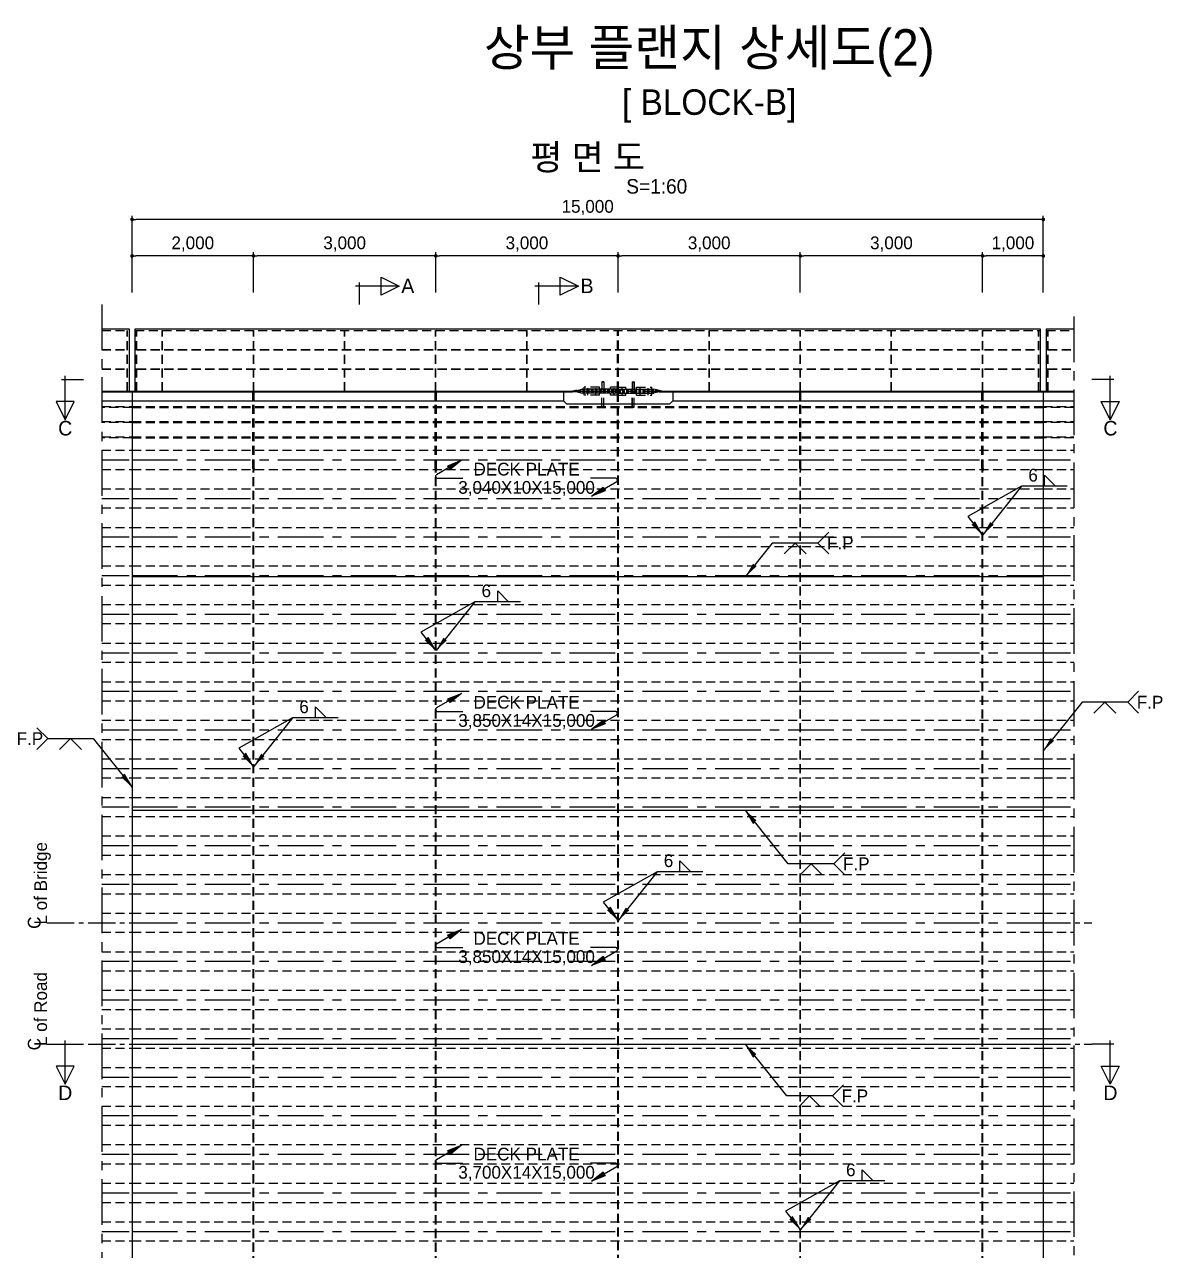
# Model space of a CAD drawing. Extents: x 2878 to 48040, y 1884 to 33858.
# Drawn here: x 13960 to 32691, y 13156 to 33335 of the extents above; entities that cross this region are included whole.
import ezdxf
from ezdxf.enums import TextEntityAlignment as Align

# ---------------------------------------------------------------- set-up
doc = ezdxf.new("R2010")
doc.units = 0
doc.header["$LTSCALE"] = 600
for name, pattern in [('CENTER', [2, 1.25, -0.25, 0.25, -0.25]), ('CENTER2', [1.125, 0.75, -0.125, 0.125, -0.125]), ('HIDDEN', [0.375, 0.25, -0.125])]:
    doc.linetypes.add(name, pattern=pattern)
for name, color, linetype in [('3', 3, 'Continuous'), ('6', 6, 'Continuous'), ('_BAR_MARK_LNE', 1, 'Continuous'), ('center', 1, 'CENTER'), ('CS-CNTL', 1, 'CENTER'), ('CS-DIML', 1, 'Continuous'), ('CS-LEAL', 1, 'Continuous'), ('CS-PLAT-MAJR', 4, 'Continuous'), ('CS-STEL-MAJR', 3, 'Continuous'), ('CS-STEL-MINR', 8, 'HIDDEN'), ('CS-TEXT', 7, 'Continuous'), ('CS-TEXT2', 6, 'Continuous'), ('CS-TEXT3', 2, 'Continuous'), ('CS-TEXT4', 7, 'Continuous'), ('DIML', 1, 'Continuous'), ('STEEL', 3, 'Continuous'), ('STEEL-M', 3, 'Continuous'), ('TXT1', 7, 'Continuous')]:
    doc.layers.add(name, color=color, linetype=linetype)
doc.styles.add('HY견고딕', font='HYGTRE.TTF')
doc.styles.add('휴먼고딕', font='HMKMG.TTF')
doc.dimstyles.new('일반도면_0001', dxfattribs={"dimtxt": 3.5, "dimasz": 1, "dimexe": 1, "dimexo": 5, "dimgap": 1.25, "dimtad": 1, "dimdec": 0, "dimzin": 0, "dimdsep": 46, "dimlunit": 6, "dimtxsty": '휴먼고딕', "dimblk": 'DOT', "dimcen": 0, "dimclrd": 1, "dimclre": 1, "dimclrt": 7, "dimadec": 0, "dimazin": 0, "dimtfac": 1, "dimtdec": 0, "dimtix": 1, "dimtmove": 2, "dimatfit": 3, "dimldrblk": 'NONE', "dimfxl": 1, "dimfrac": 2, "dimtolj": 1, "dimtzin": 0, "dimarcsym": 0})

# ---------------------------------------------------------------- blocks, each defined once
blk = doc.blocks.new('U-RIB(PLAN)')
at = {"layer": 'CS-CNTL'}
blk.add_line((0, 0), (15000, 0), dxfattribs=at)
at = {"layer": 'CS-STEL-MINR'}
for p, q in [((0, 157.5), (15000, 157.5)), ((0, 157.5), (0, -157.5)), ((15000, 157.5), (15000, -157.5)), ((0, -157.5), (15000, -157.5))]:
    blk.add_line(p, q, dxfattribs=at)
blk = doc.blocks.new('Diaphragm1(plan)')
at = {"layer": 'CS-STEL-MINR'}
for p, q in [((-10, 0), (10, 0)), ((-10, -1265), (-10, 0)), ((10, -1265), (10, 0)), ((-10, -1265), (-5, -1300)), ((-5, -16180), (-5, -1300)), ((-5, -1300), (5, -1300)), ((10, -1265), (5, -1300)), ((5, -16180), (5, -1300)), ((-10, -16215), (-5, -16180)), ((-10, -16215), (-10, -17480)), ((-5, -16180), (5, -16180)), ((10, -16215), (5, -16180)), ((10, -16215), (10, -17480)), ((-10, -17480), (10, -17480))]:
    blk.add_line(p, q, dxfattribs=at)
blk = doc.blocks.new('행어')
at = {"color": 1, "linetype": 'HIDDEN', "ltscale": 0.3}
for p, q in [((0, 10), (-675, 10)), ((-496, -65), (-496, 65)), ((-364, -65), (-364, 65)), ((-66, -65), (-66, 65)), ((0, 10), (675, 10)), ((66, -65), (66, 65)), ((364, -65), (364, 65)), ((496, -65), (496, 65)), ((0, -10), (-675, -10)), ((0, -10), (675, -10))]:
    blk.add_line(p, q, dxfattribs=at)
at = {"color": 3}
for p, q in [((-267, 152), (-267, 35)), ((-233, 152), (-267, 152)), ((-265, 150), (-265, 35)), ((-235, 150), (-265, 150)), ((-235, 150), (-235, 35)), ((-233, 152), (-233, 35)), ((233, 152), (233, 35)), ((233, 152), (267, 152)), ((235, 150), (235, 35)), ((235, 150), (265, 150)), ((265, 150), (265, 35)), ((267, 152), (267, 35)), ((-267, -262), (-267, -35)), ((-265, -260), (-265, -35)), ((-235, -260), (-235, -35)), ((-233, -262), (-233, -35)), ((233, -262), (233, -35)), ((235, -260), (235, -35)), ((265, -260), (265, -35)), ((267, -262), (267, -35)), ((-233, -262), (-267, -262)), ((-235, -260), (-265, -260)), ((233, -262), (267, -262)), ((235, -260), (265, -260))]:
    blk.add_line(p, q, dxfattribs=at)
at = {"layer": '3'}
for p, q in [((675, 10), (700, 10)), ((-750, 0), (-750, -10)), ((-675, -10), (-750, -10)), ((675, -10), (750, -10)), ((750, 0), (750, -10))]:
    blk.add_line(p, q, dxfattribs=at)
at = {"layer": '6', "color": 1, "linetype": 'HIDDEN', "ltscale": 0.05}
for p, q in [((-267, 20), (-277, 10)), ((-267, 35), (-267, 20)), ((-265, 35), (-265, 10)), ((-265, 35), (-265, 10)), ((-235, 35), (-235, 10)), ((-235, 35), (-235, 10)), ((-233, 20), (-233, 35)), ((-233, 20), (-223, 10)), ((233, 20), (223, 10)), ((233, 35), (233, 20)), ((235, 35), (235, 10)), ((235, 35), (235, 10)), ((265, 35), (265, 10)), ((265, 35), (265, 10)), ((267, 20), (267, 35)), ((267, 20), (277, 10)), ((-267, -20), (-277, -10)), ((-267, -35), (-267, -20)), ((-265, -35), (-265, -10)), ((-235, -35), (-235, -10)), ((-233, -20), (-223, -10)), ((-233, -20), (-233, -35)), ((233, -20), (223, -10)), ((233, -35), (233, -20)), ((235, -35), (235, -10)), ((265, -35), (265, -10)), ((267, -20), (277, -10)), ((267, -20), (267, -35))]:
    blk.add_line(p, q, dxfattribs=at)
at = {"layer": 'center', "color": 1, "linetype": 'CENTER'}
blk.add_line((-750, 0), (750, 0), dxfattribs=at)
at = {"layer": 'STEEL', "color": 3}
for p, q in [((-675, 10), (-589, 35)), ((0, 35), (-589, 35)), ((-576, 35), (-576, -35)), ((-304, 35), (-304, 65)), ((0, 35), (589, 35)), ((304, 35), (304, 65)), ((576, 35), (576, -35)), ((675, 10), (589, 35)), ((-675, -10), (-589, -35)), ((0, -35), (-589, -35)), ((0, -35), (589, -35)), ((675, -10), (589, -35))]:
    blk.add_line(p, q, dxfattribs=at)
at = {"layer": 'STEEL', "color": 3, "linetype": 'HIDDEN'}
for p, q in [((-556, 35), (-556, 65)), ((-304, 65), (-556, 65)), ((-126, 35), (-126, 65)), ((0, 65), (-126, 65)), ((0, 65), (126, 65)), ((126, 35), (126, 65)), ((304, 65), (556, 65)), ((556, 35), (556, 65)), ((-556, -65), (-556, -35)), ((-304, -65), (-556, -65)), ((-304, -65), (-304, -35)), ((-126, -65), (-126, -35)), ((0, -65), (-126, -65)), ((0, -65), (126, -65)), ((126, -65), (126, -35)), ((304, -65), (304, -35)), ((304, -65), (556, -65)), ((556, -65), (556, -35))]:
    blk.add_line(p, q, dxfattribs=at)
at = {"layer": 'STEEL-M', "color": 3}
for p, q in [((-700, 10), (-750, 0)), ((700, 10), (750, 0))]:
    blk.add_line(p, q, dxfattribs=at)
at = {"layer": 'STEEL-M'}
for p, q in [((-675, 10), (-700, 10)), ((-675, 10), (-675, -10)), ((675, 10), (675, -10))]:
    blk.add_line(p, q, dxfattribs=at)
blk = doc.blocks.new('plan-upperB')
at = {"layer": '6', "color": 1}
for p, q in [((7100, 10740), (7100, 10590)), ((8900, 10740), (8900, 10590)), ((0, 10590), (7100, 10590)), ((7100, 10590), (7150, 10540)), ((7150, 10540), (8850, 10540)), ((8900, 10590), (8850, 10540)), ((8900, 10590), (15000, 10590)), ((0, -6590), (7100, -6590)), ((7100, -6590), (7150, -6540)), ((7100, -6740), (7100, -6590)), ((7150, -6540), (8850, -6540)), ((8900, -6590), (8850, -6540)), ((8900, -6590), (15000, -6590)), ((8900, -6740), (8900, -6590))]:
    blk.add_line(p, q, dxfattribs=at)
at = {"layer": 'CS-CNTL'}
blk.add_line((0, 0), (15000, 0), dxfattribs=at)
at = {"layer": 'CS-PLAT-MAJR'}
for p, q in [((50, 11775), (14950, 11775)), ((50, 10750), (50, 11775)), ((14950, 11775), (14950, 10750)), ((0, 10750), (0, -6750)), ((0, 10750), (7250, 10750)), ((0, 10740), (7250, 10740)), ((8750, 10750), (15000, 10750)), ((8750, 10740), (15000, 10740)), ((15000, 10750), (15000, -6750)), ((0, -6740), (7250, -6740)), ((0, -6750), (7250, -6750)), ((50, -7774, 0), (50, -6750, 0)), ((8750, -6740), (15000, -6740)), ((8750, -6750), (15000, -6750)), ((14950, -6750), (14950, -7774)), ((50, -7774), (14950, -7774))]:
    blk.add_line(p, q, dxfattribs=at)
at = {"layer": 'CS-STEL-MINR'}
for p, q in [((50, 11750), (14950, 11750)), ((74, 10750), (74, 11750)), ((80, 10750), (80, 11750)), ((497, 10750), (497, 11750, 0)), ((497, 11750, 0), (503, 11750, 0)), ((503, 10750), (503, 11750, 0)), ((1997, 10750), (1997, 11750, 0)), ((1997, 11750, 0), (2003, 11750, 0)), ((2003, 10750), (2003, 11750, 0)), ((3497, 10750), (3497, 11750, 0)), ((3497, 11750, 0), (3503, 11750, 0)), ((3503, 10750), (3503, 11750, 0)), ((4997, 10750), (4997, 11750, 0)), ((4997, 11750, 0), (5003, 11750, 0)), ((5003, 10750), (5003, 11750, 0)), ((6497, 10750), (6497, 11750, 0)), ((6497, 11750, 0), (6503, 11750, 0)), ((6503, 10750), (6503, 11750, 0)), ((7990, 10760), (7990, 11750)), ((8010, 10760), (8010, 11750)), ((9497, 10750), (9497, 11750, 0)), ((9497, 11750, 0), (9503, 11750, 0)), ((9503, 10750), (9503, 11750, 0)), ((10997, 10750), (10997, 11750, 0)), ((10997, 11750, 0), (11003, 11750, 0)), ((11003, 10750), (11003, 11750, 0)), ((12497, 10750), (12497, 11750, 0)), ((12497, 11750, 0), (12503, 11750, 0)), ((12503, 10750), (12503, 11750, 0)), ((13997, 10750), (13997, 11750, 0)), ((13997, 11750, 0), (14003, 11750, 0)), ((14003, 10750), (14003, 11750, 0)), ((14920, 10750), (14920, 11750)), ((14926, 10750), (14926, 11750)), ((80, 11435), (14920, 11435)), ((80, 11427), (14920, 11427)), ((80, 11117), (14920, 11117)), ((80, 11109), (14920, 11109)), ((497, 10750), (503, 10750)), ((1997, 10750), (2003, 10750)), ((3497, 10750), (3503, 10750)), ((4997, 10750), (5003, 10750)), ((6497, 10750), (6503, 10750)), ((7990, 9675), (7990, 10740)), ((8010, 9675), (8010, 10740)), ((9497, 10750), (9503, 10750)), ((10997, 10750), (11003, 10750)), ((12497, 10750), (12503, 10750)), ((13997, 10750), (14003, 10750)), ((0, 10498), (15000, 10498)), ((0, 10482), (15000, 10482)), ((0, 10248), (15000, 10248)), ((0, 10232), (15000, 10232)), ((0, 9998), (15000, 9998)), ((0, 9982), (15000, 9982)), ((7995, -5640), (7995, 9640)), ((8005, -5640), (8005, 9640)), ((7990, -5675), (7995, -5640)), ((7995, -5640), (8005, -5640)), ((8010, -5675), (8005, -5640)), ((7990, -5675), (7990, -6740)), ((8010, -5675), (8010, -6740)), ((0, -5982), (15000, -5982)), ((0, -5998), (15000, -5998)), ((0, -6232), (15000, -6232)), ((0, -6248), (15000, -6248)), ((0, -6482), (15000, -6482)), ((0, -6498), (15000, -6498)), ((77, -7750), (77, -6750)), ((83, -7750), (83, -6750)), ((497, -6750), (497, -7750, 0)), ((497, -6750), (503, -6750)), ((503, -6750), (503, -7750, 0)), ((1997, -6750), (1997, -7750, 0)), ((1997, -6750), (2003, -6750)), ((2003, -6750), (2003, -7750, 0)), ((3497, -6750), (3497, -7750, 0)), ((3497, -6750), (3503, -6750)), ((3503, -6750), (3503, -7750, 0)), ((4997, -6750), (4997, -7750, 0)), ((4997, -6750), (5003, -6750)), ((5003, -6750), (5003, -7750, 0)), ((6497, -6750), (6497, -7750, 0)), ((6497, -6750), (6503, -6750)), ((6503, -6750), (6503, -7750, 0)), ((7990, -7710), (7990, -6760)), ((8010, -7710), (8010, -6760)), ((9497, -6750), (9497, -7750, 0)), ((9497, -6750), (9503, -6750)), ((9503, -6750), (9503, -7750, 0)), ((10997, -6750), (10997, -7750, 0)), ((10997, -6750), (11003, -6750)), ((11003, -6750), (11003, -7750, 0)), ((12497, -6750), (12497, -7750, 0)), ((12497, -6750), (12503, -6750)), ((12503, -6750), (12503, -7750, 0)), ((13997, -6750), (13997, -7750, 0)), ((13997, -6750), (14003, -6750)), ((14003, -6750), (14003, -7750, 0)), ((14917, -7750), (14917, -6750)), ((14923, -7750), (14923, -6750)), ((83, -7132), (14917, -7132)), ((83, -7140), (14917, -7140)), ((83, -7439), (14917, -7439)), ((83, -7447), (14917, -7447)), ((50, -7750), (14950, -7750)), ((497, -7750, 0), (503, -7750, 0)), ((1997, -7750, 0), (2003, -7750, 0)), ((3497, -7750, 0), (3503, -7750, 0)), ((4997, -7750, 0), (5003, -7750, 0)), ((6497, -7750, 0), (6503, -7750, 0)), ((9497, -7750, 0), (9503, -7750, 0)), ((10997, -7750, 0), (11003, -7750, 0)), ((12497, -7750, 0), (12503, -7750, 0)), ((13997, -7750, 0), (14003, -7750, 0))]:
    blk.add_line(p, q, dxfattribs=at)
for name, p in [('행어', (8000, 10750)), ('Diaphragm1(plan)', (2000, 10740)), ('Diaphragm1(plan)', (5000, 10740)), ('Diaphragm1(plan)', (11000, 10740)), ('Diaphragm1(plan)', (14000, 10740)), ('U-RIB(PLAN)', (0, 9620)), ('U-RIB(PLAN)', (0, 8985)), ('U-RIB(PLAN)', (0, 8350)), ('U-RIB(PLAN)', (0, 7715)), ('U-RIB(PLAN)', (0, 7080)), ('U-RIB(PLAN)', (0, 6445)), ('U-RIB(PLAN)', (0, 5810)), ('U-RIB(PLAN)', (0, 5175)), ('U-RIB(PLAN)', (0, 4540)), ('U-RIB(PLAN)', (0, 3905)), ('U-RIB(PLAN)', (0, 3270)), ('U-RIB(PLAN)', (0, 2635)), ('U-RIB(PLAN)', (0, 2000)), ('U-RIB(PLAN)', (0, 1365)), ('U-RIB(PLAN)', (0, 730)), ('U-RIB(PLAN)', (0, 95)), ('U-RIB(PLAN)', (0, -540)), ('U-RIB(PLAN)', (0, -1175)), ('U-RIB(PLAN)', (0, -1810)), ('U-RIB(PLAN)', (0, -2445)), ('U-RIB(PLAN)', (0, -3080)), ('U-RIB(PLAN)', (0, -3715)), ('U-RIB(PLAN)', (0, -4350)), ('U-RIB(PLAN)', (0, -4985)), ('U-RIB(PLAN)', (0, -5620))]:
    blk.add_blockref(name, p, dxfattribs=at)
at = {"layer": 'CS-STEL-MINR', "xscale": -1, "rotation": 180}
blk.add_blockref('행어', (8000, -6750), dxfattribs=at)
blk = doc.blocks.new('_Dot')
at = {"layer": 'DIML'}
blk.add_line((0, 0), (-1, 0), dxfattribs=at)
at = {"layer": 'DIML', "const_width": 0.5}
blk.add_lwpolyline([(-0.25, 0, 1), (0.25, 0, 1)], format="xyb", close=True, dxfattribs=at)
blk = doc.blocks.new('*D106')
at = {"layer": 'CS-DIML', "color": 1, "lineweight": -2}
for p, q in [((15730, 28926), (15730, 29586)), ((17670, 29526), (15790, 29526)), ((17730, 28926), (17730, 29586))]:
    blk.add_line(p, q, dxfattribs=at)
at = {"layer": 'Defpoints', "color": 0}
for p in [(15730, 29526), (15730, 28926), (17730, 28926)]:
    blk.add_point(p, dxfattribs=at)
at = {"layer": 'CS-DIML', "color": 1, "lineweight": -2, "xscale": 60, "yscale": 60, "zscale": 60, "rotation": 180}
blk.add_blockref('_Dot', (15730, 29526), dxfattribs=at)
at = {"layer": 'CS-DIML', "color": 1, "lineweight": -2, "xscale": 60, "yscale": 60, "zscale": 60}
blk.add_blockref('_Dot', (17730, 29526), dxfattribs=at)
at = {"layer": 'CS-DIML', "color": 7, "insert": (16730, 29722), "char_height": 210, "attachment_point": 5, "style": '휴먼고딕'}
blk.add_mtext('\\A1;2,000', dxfattribs=at)
blk = doc.blocks.new('_None')
blk = doc.blocks.new('*D107')
at = {"layer": 'CS-DIML', "color": 1, "lineweight": -2}
for p, q in [((17730, 28926), (17730, 29586)), ((20670, 29526), (17790, 29526)), ((20730, 28926), (20730, 29586))]:
    blk.add_line(p, q, dxfattribs=at)
at = {"layer": 'Defpoints', "color": 0}
for p in [(17730, 29526), (17730, 28926), (20730, 28926)]:
    blk.add_point(p, dxfattribs=at)
at = {"layer": 'CS-DIML', "color": 1, "lineweight": -2, "xscale": 60, "yscale": 60, "zscale": 60, "rotation": 180}
blk.add_blockref('_Dot', (17730, 29526), dxfattribs=at)
at = {"layer": 'CS-DIML', "color": 1, "lineweight": -2, "xscale": 60, "yscale": 60, "zscale": 60}
blk.add_blockref('_Dot', (20730, 29526), dxfattribs=at)
at = {"layer": 'CS-DIML', "color": 7, "insert": (19230, 29722), "char_height": 210, "attachment_point": 5, "style": '휴먼고딕'}
blk.add_mtext('\\A1;3,000', dxfattribs=at)
blk = doc.blocks.new('*D108')
at = {"layer": 'CS-DIML', "color": 1, "lineweight": -2}
for p, q in [((20730, 28926), (20730, 29586)), ((23670, 29526), (20790, 29526)), ((23730, 28926), (23730, 29586))]:
    blk.add_line(p, q, dxfattribs=at)
at = {"layer": 'Defpoints', "color": 0}
for p in [(20730, 29526), (20730, 28926), (23730, 28926)]:
    blk.add_point(p, dxfattribs=at)
at = {"layer": 'CS-DIML', "color": 1, "lineweight": -2, "xscale": 60, "yscale": 60, "zscale": 60, "rotation": 180}
blk.add_blockref('_Dot', (20730, 29526), dxfattribs=at)
at = {"layer": 'CS-DIML', "color": 1, "lineweight": -2, "xscale": 60, "yscale": 60, "zscale": 60}
blk.add_blockref('_Dot', (23730, 29526), dxfattribs=at)
at = {"layer": 'CS-DIML', "color": 7, "insert": (22230, 29722), "char_height": 210, "attachment_point": 5, "style": '휴먼고딕'}
blk.add_mtext('\\A1;3,000', dxfattribs=at)
blk = doc.blocks.new('*D109')
at = {"layer": 'CS-DIML', "color": 1, "lineweight": -2}
for p, q in [((23730, 28926), (23730, 29586)), ((26670, 29526), (23790, 29526)), ((26730, 28926), (26730, 29586))]:
    blk.add_line(p, q, dxfattribs=at)
at = {"layer": 'Defpoints', "color": 0}
for p in [(23730, 29526), (23730, 28926), (26730, 28926)]:
    blk.add_point(p, dxfattribs=at)
at = {"layer": 'CS-DIML', "color": 1, "lineweight": -2, "xscale": 60, "yscale": 60, "zscale": 60, "rotation": 180}
blk.add_blockref('_Dot', (23730, 29526), dxfattribs=at)
at = {"layer": 'CS-DIML', "color": 1, "lineweight": -2, "xscale": 60, "yscale": 60, "zscale": 60}
blk.add_blockref('_Dot', (26730, 29526), dxfattribs=at)
at = {"layer": 'CS-DIML', "color": 7, "insert": (25230, 29722), "char_height": 210, "attachment_point": 5, "style": '휴먼고딕'}
blk.add_mtext('\\A1;3,000', dxfattribs=at)
blk = doc.blocks.new('*D110')
at = {"layer": 'CS-DIML', "color": 1, "lineweight": -2}
for p, q in [((26730, 28926), (26730, 29586)), ((29670, 29526), (26790, 29526)), ((29730, 28926), (29730, 29586))]:
    blk.add_line(p, q, dxfattribs=at)
at = {"layer": 'Defpoints', "color": 0}
for p in [(26730, 29526), (26730, 28926), (29730, 28926)]:
    blk.add_point(p, dxfattribs=at)
at = {"layer": 'CS-DIML', "color": 1, "lineweight": -2, "xscale": 60, "yscale": 60, "zscale": 60, "rotation": 180}
blk.add_blockref('_Dot', (26730, 29526), dxfattribs=at)
at = {"layer": 'CS-DIML', "color": 1, "lineweight": -2, "xscale": 60, "yscale": 60, "zscale": 60}
blk.add_blockref('_Dot', (29730, 29526), dxfattribs=at)
at = {"layer": 'CS-DIML', "color": 7, "insert": (28230, 29722), "char_height": 210, "attachment_point": 5, "style": '휴먼고딕'}
blk.add_mtext('\\A1;3,000', dxfattribs=at)
blk = doc.blocks.new('*D111')
at = {"layer": 'CS-DIML', "color": 1, "lineweight": -2}
for p, q in [((29730, 28926), (29730, 29586)), ((30670, 29526), (29790, 29526)), ((30730, 28926), (30730, 29586))]:
    blk.add_line(p, q, dxfattribs=at)
at = {"layer": 'Defpoints', "color": 0}
for p in [(29730, 29526), (29730, 28926), (30730, 28926)]:
    blk.add_point(p, dxfattribs=at)
at = {"layer": 'CS-DIML', "color": 1, "lineweight": -2, "xscale": 60, "yscale": 60, "zscale": 60, "rotation": 180}
blk.add_blockref('_Dot', (29730, 29526), dxfattribs=at)
at = {"layer": 'CS-DIML', "color": 1, "lineweight": -2, "xscale": 60, "yscale": 60, "zscale": 60}
blk.add_blockref('_Dot', (30730, 29526), dxfattribs=at)
at = {"layer": 'CS-DIML', "color": 7, "insert": (30230, 29722), "char_height": 210, "attachment_point": 5, "style": '휴먼고딕'}
blk.add_mtext('\\A1;1,000', dxfattribs=at)
blk = doc.blocks.new('*D334')
at = {"layer": 'CS-DIML', "color": 1, "lineweight": -2}
for p, q in [((15730, 29526), (15730, 30186)), ((30670, 30126), (15790, 30126)), ((30730, 29526), (30730, 30186))]:
    blk.add_line(p, q, dxfattribs=at)
at = {"layer": 'Defpoints', "color": 0}
for p in [(15730, 30126), (15730, 29526), (30730, 29526)]:
    blk.add_point(p, dxfattribs=at)
at = {"layer": 'CS-DIML', "color": 1, "lineweight": -2, "xscale": 60, "yscale": 60, "zscale": 60, "rotation": 180}
blk.add_blockref('_Dot', (15730, 30126), dxfattribs=at)
at = {"layer": 'CS-DIML', "color": 1, "lineweight": -2, "xscale": 60, "yscale": 60, "zscale": 60}
blk.add_blockref('_Dot', (30730, 30126), dxfattribs=at)
at = {"layer": 'CS-DIML', "color": 7, "insert": (23230, 30322), "char_height": 210, "attachment_point": 5, "style": '휴먼고딕'}
blk.add_mtext('\\A1;15,000', dxfattribs=at)

msp = doc.modelspace()

# ---------------------------------------------------------------- linework, layer by layer
at = {"layer": '6', "color": 1}
for p, q in [((15230, 27140.4), (15730, 27140.4)), ((30730, 27140.4), (31230, 27140.4))]:
    msp.add_line(p, q, dxfattribs=at)
at = {"layer": '_BAR_MARK_LNE'}
for p, q in [((30748.5, 25735.9), (30748.5, 25915.9)), ((30748.5, 25915.9), (30928.5, 25735.9)), ((30373.5, 25735.9), (29485.5, 25235.9)), ((30373.5, 25735.9), (29735, 24935.9)), ((31123.5, 25735.9), (30373.5, 25735.9)), ((29485.5, 25235.9), (29725, 24935.9)), ((27019, 24800.4), (27199, 24980.4)), ((26269, 24800.4), (25830, 24250.4)), ((27019, 24800.4), (26269, 24800.4)), ((26644, 24800.4), (26464, 24620.4)), ((26644, 24800.4), (26824, 24620.4)), ((27019, 24800.4), (27199, 24620.4)), ((21373.5, 23832.5), (20485.5, 23332.5)), ((21373.5, 23832.5), (20735, 23032.5)), ((22123.5, 23832.5), (21373.5, 23832.5)), ((21748.5, 23832.5), (21748.5, 24012.5)), ((21748.5, 24012.5), (21928.5, 23832.5)), ((20485.5, 23332.5), (20725, 23032.5)), ((32118.5, 22180.3), (32298.5, 22360.3)), ((18748.5, 21924), (18748.5, 22104)), ((18748.5, 22104), (18928.5, 21924)), ((31368.5, 22180.3), (30730, 21380.3)), ((32118.5, 22180.3), (31368.5, 22180.3)), ((31743.5, 22180.3), (31563.5, 22000.3)), ((31743.5, 22180.3), (31923.5, 22000.3)), ((32118.5, 22180.3), (32298.5, 22000.3)), ((18373.5, 21924), (17485.5, 21424)), ((18373.5, 21924), (17735, 21124)), ((19123.5, 21924), (18373.5, 21924)), ((14341.5, 21580.9), (14161.5, 21760.9)), ((14341.5, 21580.9), (14161.5, 21400.9)), ((14341.5, 21580.9), (15091.5, 21580.9)), ((14716.5, 21580.9), (14536.5, 21400.9)), ((14716.5, 21580.9), (14896.5, 21400.9)), ((15091.5, 21580.9), (15730, 20780.9)), ((17485.5, 21424), (17725, 21124)), ((26532.6, 19520.1), (25830, 20400.4)), ((27282.6, 19520.1), (27462.6, 19700.1)), ((24373.5, 19390.3), (23485.5, 18890.3)), ((24373.5, 19390.3), (23735, 18590.3)), ((25123.5, 19390.3), (24373.5, 19390.3)), ((24748.5, 19390.3), (24748.5, 19570.3)), ((24748.5, 19570.3), (24928.5, 19390.3)), ((27282.6, 19520.1), (26532.6, 19520.1)), ((26907.6, 19520.1), (26727.6, 19340.1)), ((26907.6, 19520.1), (27087.6, 19340.1)), ((27282.6, 19520.1), (27462.6, 19340.1)), ((23485.5, 18890.3), (23725, 18590.3)), ((26508.4, 15700.4), (25830, 16550.4)), ((27258.4, 15700.4), (27438.4, 15880.4)), ((27258.4, 15700.4), (26508.4, 15700.4)), ((26883.4, 15700.4), (26703.4, 15520.4)), ((26883.4, 15700.4), (27063.4, 15520.4)), ((27258.4, 15700.4), (27438.4, 15520.4)), ((27748.5, 14301.2), (27748.5, 14481.2)), ((27748.5, 14481.2), (27928.5, 14301.2)), ((27373.5, 14301.2), (26485.5, 13801.2)), ((27373.5, 14301.2), (26735, 13501.2)), ((28123.5, 14301.2), (27373.5, 14301.2)), ((26485.5, 13801.2), (26725, 13501.2))]:
    msp.add_line(p, q, dxfattribs=at)
at = {"layer": '_BAR_MARK_LNE', "elevation": 0}
for points in [[(29725, 24935.9, 0, 72, 0), (29575.3, 25123.4, 0, 0, 0)], [(29735, 24935.9, 0, 72, 0), (29884.7, 25123.4, 0, 0, 0)], [(20725, 23032.5, 0, 72, 0), (20575.3, 23220.1, 0, 0, 0)], [(20735, 23032.5, 0, 72, 0), (20884.7, 23220.1, 0, 0, 0)], [(30730, 21380.3, 0, 72, 0), (30879.7, 21567.9, 0, 0, 0)], [(17725, 21124, 0, 72, 0), (17575.3, 21311.6, 0, 0, 0)], [(17735, 21124, 0, 72, 0), (17884.7, 21311.6, 0, 0, 0)], [(23725, 18590.3, 0, 72, 0), (23575.3, 18777.9, 0, 0, 0)], [(23735, 18590.3, 0, 72, 0), (23884.7, 18777.9, 0, 0, 0)], [(26725, 13501.2, 0, 72, 0), (26575.3, 13688.8, 0, 0, 0)], [(26735, 13501.2, 0, 72, 0), (26884.7, 13688.8, 0, 0, 0)]]:
    msp.add_lwpolyline(points, format="xyseb", dxfattribs=at)
for points in [[(29725, 24935.9), (29603.4, 25145.9), (29575.3, 25123.4)], [(20725, 23032.5), (20603.4, 23242.5), (20575.3, 23220.1)], [(17725, 21124), (17603.4, 21334.1), (17575.3, 21311.6)], [(23725, 18590.3), (23603.4, 18800.4), (23575.3, 18777.9)], [(26725, 13501.2), (26603.4, 13711.2), (26575.3, 13688.8)]]:
    msp.add_lwpolyline(points, dxfattribs=at)
at = {"layer": '_BAR_MARK_LNE'}
for points in [[(25830, 24250.4, 0, 72, 0), (25979.7, 24438, 0, 0, 0)], [(15730, 20780.9, 0, 72, 0), (15580.3, 20968.4, 0, 0, 0)], [(25830, 20400.4, 0, 72, 0), (25979.7, 20212.8, 0, 0, 0)], [(25830, 16550.4, 0, 72, 0), (25979.7, 16362.8, 0, 0, 0)]]:
    msp.add_lwpolyline(points, format="xyseb", dxfattribs=at)
for points in [[(15730, 20780.9), (15608.4, 20990.9), (15580.3, 20968.4)], [(25830, 20400.4), (25951.6, 20190.4), (25979.7, 20212.8)], [(25830, 16550.4), (25951.6, 16340.4), (25979.7, 16362.8)]]:
    msp.add_lwpolyline(points, dxfattribs=at)
at = {"layer": 'CS-CNTL', "linetype": 'CENTER'}
for p, q in [((15230, 28728), (15230, 8322.1)), ((31230, 28528), (31230, 8572.1))]:
    msp.add_line(p, q, dxfattribs=at)
at = {"layer": 'CS-LEAL'}
for p, q in [((19468.8, 29088), (19468.8, 28728)), ((22419.6, 29088), (22419.6, 28728)), ((20128.8, 29028), (19408.8, 29028)), ((23079.6, 29028), (22359.6, 29028)), ((14570, 27490.4), (14930, 27490.4)), ((14630, 26830.4), (14630, 27550.4)), ((31890, 27490.4), (31530, 27490.4)), ((31830, 26830.4), (31830, 27550.4)), ((21154.7, 26162.1, 0), (20739, 25922.1, 0)), ((20754, 25866.1, 0), (21174, 25866.1, 0)), ((23694, 25866.1, 0), (23274, 25866.1, 0)), ((23293.3, 25570.2, 0), (23709, 25810.2, 0)), ((21154.7, 22325.8, 0), (20739, 22085.8, 0)), ((20754, 22029.8, 0), (21174, 22029.8, 0)), ((23694, 22029.8, 0), (23274, 22029.8, 0)), ((23293.3, 21733.8, 0), (23709, 21973.8, 0)), ((21154.7, 18438.5, 0), (20739, 18198.5, 0)), ((20754, 18142.5, 0), (21174, 18142.5, 0)), ((23694, 18142.5, 0), (23274, 18142.5, 0)), ((23293.3, 17846.5, 0), (23709, 18086.5, 0)), ((14570, 16550.4), (14930, 16550.4)), ((14630, 15890.4), (14630, 16610.4)), ((31890, 16550.4), (31530, 16550.4)), ((31830, 15890.4), (31830, 16610.4)), ((21154.7, 14888.4, 0), (20739, 14648.4, 0)), ((20754, 14592.4, 0), (21174, 14592.4, 0)), ((23694, 14592.4, 0), (23274, 14592.4, 0)), ((23293.3, 14296.5, 0), (23709, 14536.5, 0))]:
    msp.add_line(p, q, dxfattribs=at)
at = {"layer": 'CS-LEAL', "elevation": 0}
for points in [[(20128.8, 29028), (19828.8, 28878), (19828.8, 29178), (20128.8, 29028)], [(23079.6, 29028), (22779.6, 28878), (22779.6, 29178), (23079.6, 29028)], [(14630, 26830.4), (14780, 27130.4), (14480, 27130.4), (14630, 26830.4)], [(14630, 15890.4), (14780, 16190.4), (14480, 16190.4), (14630, 15890.4)]]:
    msp.add_lwpolyline(points, dxfattribs=at)
at = {"layer": 'CS-LEAL'}
for points in [[(31830, 26830.4), (31680, 27130.4), (31980, 27130.4), (31830, 26830.4)], [(31830, 15890.4), (31680, 16190.4), (31980, 16190.4), (31830, 15890.4)]]:
    msp.add_lwpolyline(points, dxfattribs=at)
at = {"layer": 'CS-LEAL', "elevation": 0}
for points in [[(21154.7, 26162.1, 0, 72, 0), (20946.9, 26042.1, 0, 0, 0)], [(23293.3, 25570.2, 0, 72, 0), (23501.2, 25690.2, 0, 0, 0)], [(21154.7, 22325.8, 0, 72, 0), (20946.9, 22205.8, 0, 0, 0)], [(23293.3, 21733.8, 0, 72, 0), (23501.2, 21853.8, 0, 0, 0)], [(21154.7, 18438.5, 0, 72, 0), (20946.9, 18318.5, 0, 0, 0)], [(23293.3, 17846.5, 0, 72, 0), (23501.2, 17966.5, 0, 0, 0)], [(21154.7, 14888.4, 0, 72, 0), (20946.9, 14768.4, 0, 0, 0)], [(23293.3, 14296.5, 0, 72, 0), (23501.2, 14416.5, 0, 0, 0)]]:
    msp.add_lwpolyline(points, format="xyseb", dxfattribs=at)
for points in [[(20928.9, 26073.3), (21154.7, 26162.1), (20964.9, 26010.9)], [(23519.2, 25659), (23293.3, 25570.2), (23483.2, 25721.3)], [(20928.9, 22236.9), (21154.7, 22325.8), (20964.9, 22174.6)], [(23519.2, 21822.6), (23293.3, 21733.8), (23483.2, 21885)], [(20928.9, 18349.7), (21154.7, 18438.5), (20964.9, 18287.3)], [(23519.2, 17935.4), (23293.3, 17846.5), (23483.2, 17997.7)], [(20928.9, 14799.6), (21154.7, 14888.4), (20964.9, 14737.2)], [(23519.2, 14385.3), (23293.3, 14296.5), (23483.2, 14447.6)]]:
    msp.add_lwpolyline(points, close=True, dxfattribs=at)
at = {"layer": 'CS-LEAL'}
for centre, start, end in [((20754, 25896.1, 0), 120, 270), ((23694, 25836.1, 0), 300, 90), ((20754, 22059.8, 0), 120, 270), ((23694, 21999.8, 0), 300, 90), ((20754, 18172.5, 0), 120, 270), ((23694, 18112.5, 0), 300, 90), ((20754, 14622.4, 0), 120, 270), ((23694, 14562.4, 0), 300, 90)]:
    msp.add_arc(centre, 30, start, end, dxfattribs=at)
at = {"layer": 'CS-PLAT-MAJR'}
for p, q in [((15230, 28328), (15680, 28328)), ((15680, 28328), (15680, 27300.4)), ((30780, 28328), (31230, 28328)), ((30780, 27300.4), (30780, 28328)), ((15230, 27300.4), (15730, 27300.4)), ((15230, 27290.4), (15730, 27290.4)), ((30730, 27300.4), (31230, 27300.4)), ((30730, 27290.4), (31230, 27290.4))]:
    msp.add_line(p, q, dxfattribs=at)
at = {"layer": 'CS-STEL-MAJR'}
for p, q in [((15730, 24250.4, 0), (30730, 24250.4, 0)), ((15730, 20400.4), (30730, 20400.4)), ((15730, 16550.4), (30730, 16550.4))]:
    msp.add_line(p, q, dxfattribs=at)
at = {"layer": 'CS-STEL-MINR'}
for p, q in [((15230, 28300.4), (15680, 28300.4)), ((15650, 27300.4), (15650, 28300.4)), ((15656, 27300.4), (15656, 28300.4)), ((30780, 28300.4), (31230, 28300.4)), ((30804, 27300.4), (30804, 28300.4)), ((30810, 27300.4), (30810, 28300.4)), ((31227, 28290.4), (31230, 28290.4)), ((15230, 27985.9), (15650, 27985.9)), ((15230, 27977.9), (15650, 27977.9)), ((30810, 27985.9), (31230, 27985.9)), ((30810, 27977.9), (31230, 27977.9)), ((15230, 27667.4), (15650, 27667.4)), ((15230, 27659.4), (15650, 27659.4)), ((30810, 27667.4), (31230, 27667.4)), ((30810, 27659.4), (31230, 27659.4)), ((15230, 27048.4), (15730, 27048.4)), ((30730, 27048.4), (31230, 27048.4)), ((15730, 27032.4), (15230, 27032.4)), ((31230, 27032.4), (30730, 27032.4)), ((15230, 26798.4), (15730, 26798.4)), ((15730, 26782.4), (15230, 26782.4)), ((30730, 26798.4), (31230, 26798.4)), ((31230, 26782.4), (30730, 26782.4)), ((15230, 26548.4), (15730, 26548.4)), ((15730, 26532.4), (15230, 26532.4)), ((30730, 26548.4), (31230, 26548.4)), ((31230, 26532.4), (30730, 26532.4)), ((15230, 26327.9), (15730, 26327.9)), ((30730, 26327.9), (31230, 26327.9)), ((15230, 26012.9), (15730, 26012.9)), ((30730, 26012.9), (31230, 26012.9)), ((15230, 25692.9), (15730, 25692.9)), ((30730, 25692.9), (31230, 25692.9)), ((15230, 25377.9), (15730, 25377.9)), ((30730, 25377.9), (31230, 25377.9)), ((15230, 25057.9), (15730, 25057.9)), ((30730, 25057.9), (31230, 25057.9)), ((15230, 24742.9), (15730, 24742.9)), ((30730, 24742.9), (31230, 24742.9)), ((15230, 24422.9), (15730, 24422.9)), ((30730, 24422.9), (31230, 24422.9)), ((15230, 24107.9), (15730, 24107.9)), ((30730, 24107.9), (31230, 24107.9)), ((15230, 23787.9), (15730, 23787.9)), ((30730, 23787.9), (31230, 23787.9)), ((15230, 23472.9), (15730, 23472.9)), ((30730, 23472.9), (31230, 23472.9)), ((15230, 23152.9), (15730, 23152.9)), ((30730, 23152.9), (31230, 23152.9)), ((15230, 22837.9), (15730, 22837.9)), ((30730, 22837.9), (31230, 22837.9)), ((15230, 22517.9), (15730, 22517.9)), ((30730, 22517.9), (31230, 22517.9)), ((15230, 22202.9), (15730, 22202.9)), ((30730, 22202.9), (31230, 22202.9)), ((15230, 21882.9), (15730, 21882.9)), ((30730, 21882.9), (31230, 21882.9)), ((15230, 21567.9), (15730, 21567.9)), ((30730, 21567.9), (31230, 21567.9)), ((15230, 21247.9), (15730, 21247.9)), ((30730, 21247.9), (31230, 21247.9)), ((15230, 20932.9), (15730, 20932.9)), ((30730, 20932.9), (31230, 20932.9)), ((15230, 20612.9), (15730, 20612.9)), ((30730, 20612.9), (31230, 20612.9)), ((15230, 20297.9), (15730, 20297.9)), ((30730, 20297.9), (31230, 20297.9)), ((15230, 19977.9), (15730, 19977.9)), ((30730, 19977.9), (31230, 19977.9)), ((15230, 19662.9), (15730, 19662.9)), ((30730, 19662.9), (31230, 19662.9)), ((15230, 19342.9), (15730, 19342.9)), ((30730, 19342.9), (31230, 19342.9)), ((15230, 19027.9), (15730, 19027.9)), ((30730, 19027.9), (31230, 19027.9)), ((15230, 18707.9), (15730, 18707.9)), ((30730, 18707.9), (31230, 18707.9)), ((15230, 18392.9), (15730, 18392.9)), ((30730, 18392.9), (31230, 18392.9)), ((15230, 18072.9), (15730, 18072.9)), ((30730, 18072.9), (31230, 18072.9)), ((15230, 17757.9), (15730, 17757.9)), ((30730, 17757.9), (31230, 17757.9)), ((15230, 17437.9), (15730, 17437.9)), ((30730, 17437.9), (31230, 17437.9)), ((15230, 17122.9), (15730, 17122.9)), ((30730, 17122.9), (31230, 17122.9)), ((15230, 16802.9), (15730, 16802.9)), ((30730, 16802.9), (31230, 16802.9)), ((15230, 16487.9), (15730, 16487.9)), ((30730, 16487.9), (31230, 16487.9)), ((15230, 16167.9), (15730, 16167.9)), ((30730, 16167.9), (31230, 16167.9)), ((15230, 15852.9), (15730, 15852.9)), ((30730, 15852.9), (31230, 15852.9)), ((15230, 15532.9), (15730, 15532.9)), ((30730, 15532.9), (31230, 15532.9)), ((15230, 15217.9), (15730, 15217.9)), ((30730, 15217.9), (31230, 15217.9)), ((15230, 14897.9), (15730, 14897.9)), ((30730, 14897.9), (31230, 14897.9)), ((15230, 14582.9), (15730, 14582.9)), ((30730, 14582.9), (31230, 14582.9)), ((15230, 14262.9), (15730, 14262.9)), ((30730, 14262.9), (31230, 14262.9)), ((15230, 13947.9), (15730, 13947.9)), ((30730, 13947.9), (31230, 13947.9)), ((15230, 13627.9), (15730, 13627.9)), ((30730, 13627.9), (31230, 13627.9)), ((15230, 13312.9), (15730, 13312.9)), ((30730, 13312.9), (31230, 13312.9))]:
    msp.add_line(p, q, dxfattribs=at)
at = {"layer": 'CS-STEL-MINR', "color": 1, "linetype": 'CENTER2'}
for p, q in [((15230, 26170.4), (15730, 26170.4)), ((30730, 26170.4), (31230, 26170.4)), ((15230, 25535.4), (15730, 25535.4)), ((30730, 25535.4), (31230, 25535.4)), ((15230, 24900.4), (15730, 24900.4)), ((30730, 24900.4), (31230, 24900.4)), ((15230, 24265.4), (15730, 24265.4)), ((30730, 24265.4), (31230, 24265.4)), ((15230, 23630.4), (15730, 23630.4)), ((30730, 23630.4), (31230, 23630.4)), ((15230, 22995.4), (15730, 22995.4)), ((30730, 22995.4), (31230, 22995.4)), ((15230, 22360.4), (15730, 22360.4)), ((30730, 22360.4), (31230, 22360.4)), ((15230, 21725.4), (15730, 21725.4)), ((30730, 21725.4), (31230, 21725.4)), ((15230, 21090.4), (15730, 21090.4)), ((30730, 21090.4), (31230, 21090.4)), ((15230, 20455.4), (15730, 20455.4)), ((30730, 20455.4), (31230, 20455.4)), ((15230, 19820.4), (15730, 19820.4)), ((30730, 19820.4), (31230, 19820.4)), ((15230, 19185.4), (15730, 19185.4)), ((30730, 19185.4), (31230, 19185.4)), ((14330, 18550.4), (15730, 18550.4)), ((30730, 18550.4), (31530, 18550.4)), ((15230, 17915.4), (15730, 17915.4)), ((30730, 17915.4), (31230, 17915.4)), ((15230, 17280.4), (15730, 17280.4)), ((30730, 17280.4), (31230, 17280.4)), ((14330, 16550.4), (15730, 16550.4)), ((15230, 16645.4), (15730, 16645.4)), ((30730, 16645.4), (31230, 16645.4)), ((30730, 16550.4), (31530, 16550.4)), ((15230, 16010.4), (15730, 16010.4)), ((30730, 16010.4), (31230, 16010.4)), ((15230, 15375.4), (15730, 15375.4)), ((30730, 15375.4), (31230, 15375.4)), ((15230, 14740.4), (15730, 14740.4)), ((30730, 14740.4), (31230, 14740.4)), ((15230, 14105.4), (15730, 14105.4)), ((30730, 14105.4), (31230, 14105.4)), ((15230, 13470.4), (15730, 13470.4)), ((30730, 13470.4), (31230, 13470.4))]:
    msp.add_line(p, q, dxfattribs=at)

# ---------------------------------------------------------------- block references
at = {"layer": 'TXT1'}
msp.add_blockref('plan-upperB', (15730, 16550.4), dxfattribs=at)

# ---------------------------------------------------------------- texts
at = {"layer": 'CS-TEXT', "style": 'HY견고딕'}
msp.add_text('상부 플랜지 상세도(2)', height=600, dxfattribs=at).set_placement((25230, 32957.9), align=Align.MIDDLE_CENTER)
at = {"layer": 'CS-TEXT2', "style": 'HY견고딕'}
for s, p in [('[ BLOCK-B]', (25230, 32057.9)), ('평 면 도', (23230, 31151.1, 0))]:
    msp.add_text(s, height=420, dxfattribs=at).set_placement(p, align=Align.MIDDLE_CENTER)
at = {"layer": 'CS-TEXT3', "style": 'HY견고딕'}
msp.add_text('S=1:60', height=240, dxfattribs=at).set_placement((23865.6, 30671.1, 0), align=Align.MIDDLE_LEFT)
at = {"layer": 'CS-TEXT3', "style": '휴먼고딕'}
for s, p in [('A', (20268.8, 29032.9)), ('B', (23219.6, 29032.9)), ('C', (14630, 26690.4)), ('C', (31834.9, 26690.4)), ('D', (14630, 15750.4)), ('D', (31834.9, 15750.4))]:
    msp.add_text(s, height=240, dxfattribs=at).set_placement(p, align=Align.MIDDLE_CENTER)
at = {"layer": 'CS-TEXT4', "style": '휴먼고딕'}
for s, p in [('DECK PLATE', (22224, 26016.1, 0)), ('6', (30561, 25917.3)), ('3,040X10X15,000', (22224, 25716.1, 0)), ('6', (21561, 24014)), ('6', (18561, 22105.5)), ('DECK PLATE', (22224, 22179.8, 0)), ('3,850X14X15,000', (22224, 21879.8, 0)), ('6', (24561, 19571.8)), ('DECK PLATE', (22224, 18292.5, 0)), ('3,850X14X15,000', (22224, 17992.5, 0)), ('DECK PLATE', (22224, 14742.4, 0)), ('3,700X14X15,000', (22224, 14442.4, 0)), ('6', (27561, 14482.7))]:
    msp.add_text(s, height=210, dxfattribs=at).set_placement(p, align=Align.MIDDLE_CENTER)
for p in [(27169.9, 24800.4), (32269.4, 22180.3), (13830.9, 21580.9), (27433.5, 19520.1), (27409.3, 15700.4)]:
    msp.add_text('F.P', height=210, dxfattribs=at).set_placement(p, align=Align.MIDDLE_LEFT)
for s, p in [('L of Bridge', (14225, 18520.4)), ('L of Road', (14225, 16520.4))]:
    msp.add_text(s, height=210, rotation=90, dxfattribs=at).set_placement(p, align=Align.MIDDLE_LEFT)
for p in [(14120, 18550.4), (14120, 16550.4)]:
    msp.add_text('C', height=210, rotation=90, dxfattribs=at).set_placement(p, align=Align.MIDDLE_CENTER)

# ---------------------------------------------------------------- dimensions: what is measured, and where the dimension line sits
at = {"layer": 'CS-DIML'}
for base, p1, p2, picture, middle in [((15730, 30125.6), (30730, 29525.6), (15730, 29525.6), '*D334', (23230, 30321.7)), ((15730, 29525.6), (17730, 28925.6), (15730, 28925.6), '*D106', (16730, 29721.7)), ((17730, 29525.6), (20730, 28925.6), (17730, 28925.6), '*D107', (19230, 29721.7)), ((20730, 29525.6), (23730, 28925.6), (20730, 28925.6), '*D108', (22230, 29721.7)), ((23730, 29525.6), (26730, 28925.6), (23730, 28925.6), '*D109', (25230, 29721.7)), ((26730, 29525.6), (29730, 28925.6), (26730, 28925.6), '*D110', (28230, 29721.7)), ((29730, 29525.6), (30730, 28925.6), (29730, 28925.6), '*D111', (30230, 29721.7))]:
    dim = msp.add_linear_dim(base=base, p1=p1, p2=p2, angle=180, dimstyle='일반도면_0001', override={"dimscale": 60, "dimexo": 0}, dxfattribs=at)
    dim.commit()
    dim.dimension.update_dxf_attribs({"geometry": picture, "text_midpoint": middle})

doc.saveas('drawing.dxf')
